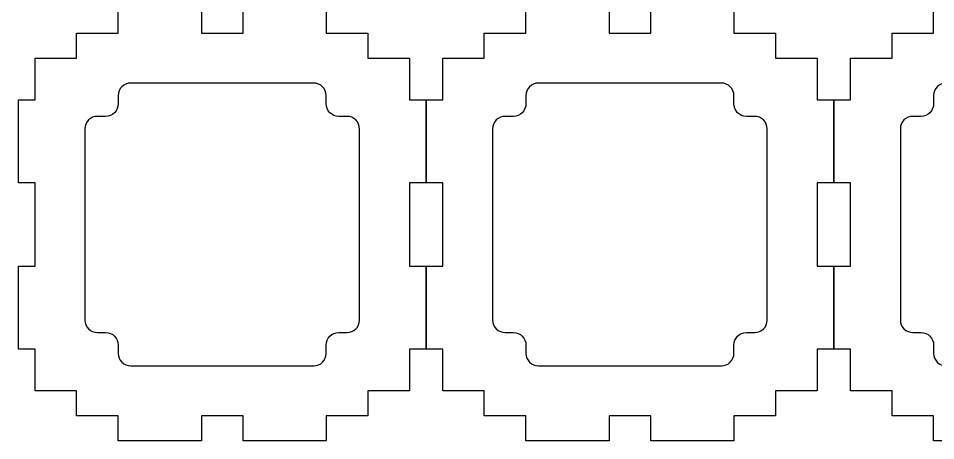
# Model space of a CAD drawing. Header units: millimetres. Extents: x 2149 to 2426, y 891 to 1013.
# Drawn here: x 2149.2 to 2259.5, y 891.2 to 942 of the extents above; entities that cross this region are included whole.
import ezdxf

# ---------------------------------------------------------------- set-up
doc = ezdxf.new("R2010")
doc.units = ezdxf.units.MM
doc.layers.add('2mm航空层板', color=2, linetype='Continuous')

msp = doc.modelspace()

# ---------------------------------------------------------------- linework, layer by layer
at = {"layer": '2mm航空层板'}
for points in [[(2186.23, 943.17), (2186.23, 940.17), (2191.23, 940.17), (2191.23, 937.17), (2196.23, 937.17), (2196.23, 932.17), (2198.23, 932.17), (2198.23, 922.17), (2196.23, 922.17), (2196.23, 912.17), (2198.23, 912.17), (2198.23, 902.17), (2196.23, 902.17), (2196.23, 897.17), (2191.23, 897.17), (2191.23, 894.17), (2186.23, 894.17), (2186.23, 891.17), (2176.23, 891.17), (2176.23, 894.17), (2171.23, 894.17), (2171.23, 891.17), (2161.23, 891.17), (2161.23, 894.17), (2156.23, 894.17), (2156.23, 897.17), (2151.23, 897.17), (2151.23, 902.17), (2149.23, 902.17), (2149.23, 912.17), (2151.23, 912.17), (2151.23, 922.17), (2149.23, 922.17), (2149.23, 932.17), (2151.23, 932.17), (2151.23, 937.17), (2156.23, 937.17), (2156.23, 940.17), (2161.23, 940.17), (2161.23, 943.17)], [(2171.23, 943.17), (2171.23, 940.17), (2176.23, 940.17), (2176.23, 943.17)], [(2235.23, 943.17), (2235.23, 940.17), (2240.23, 940.17), (2240.23, 937.17), (2245.23, 937.17), (2245.23, 932.17), (2247.23, 932.17), (2247.23, 922.17), (2245.23, 922.17), (2245.23, 912.17), (2247.23, 912.17), (2247.23, 902.17), (2245.23, 902.17), (2245.23, 897.17), (2240.23, 897.17), (2240.23, 894.17), (2235.23, 894.17), (2235.23, 891.17), (2225.23, 891.17), (2225.23, 894.17), (2220.23, 894.17), (2220.23, 891.17), (2210.23, 891.17), (2210.23, 894.17), (2205.23, 894.17), (2205.23, 897.17), (2200.23, 897.17), (2200.23, 902.17), (2198.23, 902.17), (2198.23, 912.17), (2200.23, 912.17), (2200.23, 922.17), (2198.23, 922.17), (2198.23, 932.17), (2200.23, 932.17), (2200.23, 937.17), (2205.23, 937.17), (2205.23, 940.17), (2210.23, 940.17), (2210.23, 943.17)], [(2220.23, 943.17), (2220.23, 940.17), (2225.23, 940.17), (2225.23, 943.17)], [(2269.23, 891.17), (2259.23, 891.17), (2259.23, 894.17), (2254.23, 894.17), (2254.23, 897.17), (2249.23, 897.17), (2249.23, 902.17), (2247.23, 902.17), (2247.23, 912.17), (2249.23, 912.17), (2249.23, 922.17), (2247.23, 922.17), (2247.23, 932.17), (2249.23, 932.17), (2249.23, 937.17), (2254.23, 937.17), (2254.23, 940.17), (2259.23, 940.17), (2259.23, 943.17), (2269.23, 943.17)]]:
    msp.add_lwpolyline(points, dxfattribs=at)
for points in [[(2190.23, 928.67, 0.414214), (2188.73, 930.17), (2187.73, 930.17, -0.414214), (2186.23, 931.67), (2186.23, 932.67, 0.414214), (2184.73, 934.17), (2162.73, 934.17, 0.414214), (2161.23, 932.67), (2161.23, 931.67, -0.414214), (2159.73, 930.17), (2158.73, 930.17, 0.414214), (2157.23, 928.67), (2157.23, 905.67, 0.414214), (2158.73, 904.17), (2159.73, 904.17, -0.414214), (2161.23, 902.67), (2161.23, 901.67, 0.414214), (2162.73, 900.17), (2184.73, 900.17, 0.414214), (2186.23, 901.67), (2186.23, 902.67, -0.414214), (2187.73, 904.17), (2188.73, 904.17, 0.414214), (2190.23, 905.67)], [(2239.23, 928.67, 0.414214), (2237.73, 930.17), (2236.73, 930.17, -0.414214), (2235.23, 931.67), (2235.23, 932.67, 0.414214), (2233.73, 934.17), (2211.73, 934.17, 0.414214), (2210.23, 932.67), (2210.23, 931.67, -0.414214), (2208.73, 930.17), (2207.73, 930.17, 0.414214), (2206.23, 928.67), (2206.23, 905.67, 0.414214), (2207.73, 904.17), (2208.73, 904.17, -0.414214), (2210.23, 902.67), (2210.23, 901.67, 0.414214), (2211.73, 900.17), (2233.73, 900.17, 0.414214), (2235.23, 901.67), (2235.23, 902.67, -0.414214), (2236.73, 904.17), (2237.73, 904.17, 0.414214), (2239.23, 905.67)], [(2288.23, 928.67, 0.414214), (2286.73, 930.17), (2285.73, 930.17, -0.414214), (2284.23, 931.67), (2284.23, 932.67, 0.414214), (2282.73, 934.17), (2260.73, 934.17, 0.414214), (2259.23, 932.67), (2259.23, 931.67, -0.414214), (2257.73, 930.17), (2256.73, 930.17, 0.414214), (2255.23, 928.67), (2255.23, 905.67, 0.414214), (2256.73, 904.17), (2257.73, 904.17, -0.414214), (2259.23, 902.67), (2259.23, 901.67, 0.414214), (2260.73, 900.17), (2282.73, 900.17, 0.414214), (2284.23, 901.67), (2284.23, 902.67, -0.414214), (2285.73, 904.17), (2286.73, 904.17, 0.414214), (2288.23, 905.67)]]:
    msp.add_lwpolyline(points, format="xyb", close=True, dxfattribs=at)

doc.saveas('drawing.dxf')
